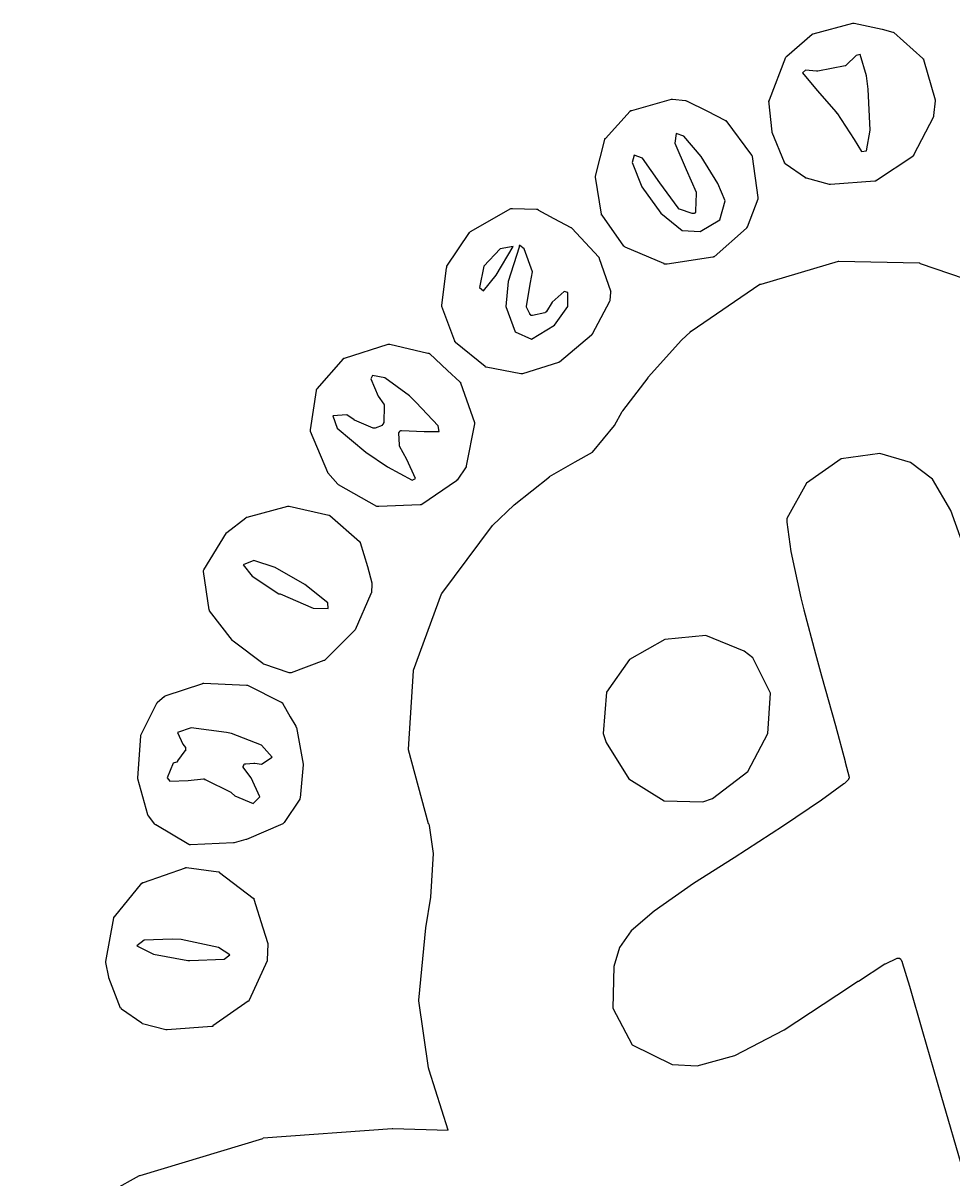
# Model space of a CAD drawing. Extents: x 100.3 to 129.7, y -169.9 to -105.7.
# Drawn here: x 121.268 to 122.928, y -110.699 to -108.636 of the extents above; entities that cross this region are included whole.
import ezdxf

# ---------------------------------------------------------------- set-up
doc = ezdxf.new("R2010")
doc.units = 0
doc.header["$MEASUREMENT"] = 0
doc.layers.add('BLACK', color=7, linetype='CONTINUOUS')

msp = doc.modelspace()

# ---------------------------------------------------------------- linework, layer by layer
at = {"layer": 'Black'}
for p, q in [((122.679, -108.655), (122.75, -108.636)), ((122.75, -108.636), (122.75, -108.636)), ((122.75, -108.636), (122.75, -108.636)), ((122.75, -108.636), (122.751, -108.636)), ((122.751, -108.636), (122.751, -108.636)), ((122.751, -108.636), (122.752, -108.636)), ((122.752, -108.636), (122.752, -108.636)), ((122.752, -108.636), (122.802, -108.647)), ((122.632, -108.695), (122.677, -108.656)), ((122.677, -108.656), (122.677, -108.656)), ((122.677, -108.656), (122.677, -108.656)), ((122.677, -108.656), (122.678, -108.656)), ((122.678, -108.656), (122.678, -108.655)), ((122.678, -108.655), (122.679, -108.655)), ((122.679, -108.655), (122.679, -108.655)), ((122.802, -108.647), (122.821, -108.652)), ((122.821, -108.652), (122.821, -108.652)), ((122.821, -108.652), (122.821, -108.652)), ((122.821, -108.652), (122.822, -108.652)), ((122.822, -108.652), (122.822, -108.652)), ((122.822, -108.652), (122.823, -108.653)), ((122.823, -108.653), (122.823, -108.653)), ((122.823, -108.653), (122.875, -108.699)), ((122.601, -108.773), (122.63, -108.697)), ((122.63, -108.697), (122.631, -108.696)), ((122.63, -108.697), (122.63, -108.697)), ((122.63, -108.697), (122.63, -108.697)), ((122.631, -108.696), (122.632, -108.695)), ((122.631, -108.696), (122.631, -108.696)), ((122.631, -108.696), (122.631, -108.696)), ((122.756, -108.694), (122.738, -108.711)), ((122.763, -108.692), (122.756, -108.694)), ((122.774, -108.73), (122.763, -108.692)), ((122.875, -108.699), (122.875, -108.699)), ((122.875, -108.699), (122.875, -108.7)), ((122.665, -108.72), (122.66, -108.725)), ((122.685, -108.722), (122.665, -108.72)), ((122.736, -108.712), (122.687, -108.722)), ((122.737, -108.712), (122.736, -108.712)), ((122.736, -108.712), (122.736, -108.712)), ((122.738, -108.711), (122.737, -108.712)), ((122.737, -108.712), (122.737, -108.712)), ((122.737, -108.712), (122.737, -108.712)), ((122.738, -108.711), (122.738, -108.711)), ((122.875, -108.7), (122.876, -108.7)), ((122.876, -108.7), (122.876, -108.7)), ((122.876, -108.7), (122.876, -108.701)), ((122.876, -108.701), (122.876, -108.701)), ((122.876, -108.701), (122.897, -108.773)), ((122.66, -108.725), (122.686, -108.756)), ((122.686, -108.722), (122.685, -108.722)), ((122.687, -108.722), (122.686, -108.722)), ((122.777, -108.754), (122.774, -108.73)), ((122.686, -108.756), (122.686, -108.756)), ((122.686, -108.756), (122.72, -108.795)), ((122.781, -108.827), (122.777, -108.754)), ((122.355, -108.792), (122.426, -108.772)), ((122.426, -108.772), (122.426, -108.772)), ((122.426, -108.772), (122.426, -108.772)), ((122.426, -108.772), (122.427, -108.772)), ((122.427, -108.772), (122.428, -108.772)), ((122.428, -108.772), (122.428, -108.772)), ((122.428, -108.772), (122.451, -108.774)), ((122.428, -108.772), (122.428, -108.772)), ((122.451, -108.774), (122.451, -108.774)), ((122.451, -108.774), (122.451, -108.774)), ((122.451, -108.774), (122.452, -108.775)), ((122.452, -108.775), (122.453, -108.775)), ((122.453, -108.775), (122.453, -108.775)), ((122.453, -108.775), (122.453, -108.775)), ((122.453, -108.775), (122.49, -108.793)), ((122.601, -108.775), (122.6, -108.774)), ((122.6, -108.774), (122.601, -108.774)), ((122.606, -108.83), (122.6, -108.775)), ((122.6, -108.775), (122.601, -108.775)), ((122.601, -108.774), (122.601, -108.773)), ((122.601, -108.773), (122.601, -108.773)), ((122.601, -108.773), (122.601, -108.773)), ((122.897, -108.775), (122.894, -108.801)), ((122.897, -108.773), (122.897, -108.773)), ((122.897, -108.773), (122.897, -108.773)), ((122.897, -108.773), (122.897, -108.774)), ((122.897, -108.774), (122.897, -108.775)), ((122.897, -108.775), (122.897, -108.775)), ((122.897, -108.775), (122.897, -108.775)), ((122.308, -108.842), (122.352, -108.793)), ((122.352, -108.793), (122.353, -108.793)), ((122.353, -108.793), (122.353, -108.792)), ((122.353, -108.792), (122.353, -108.792)), ((122.353, -108.792), (122.354, -108.792)), ((122.354, -108.792), (122.354, -108.792)), ((122.354, -108.792), (122.355, -108.792)), ((122.49, -108.793), (122.49, -108.793)), ((122.49, -108.793), (122.521, -108.809)), ((122.72, -108.795), (122.72, -108.796)), ((122.72, -108.796), (122.721, -108.796)), ((122.721, -108.796), (122.752, -108.844)), ((122.894, -108.801), (122.894, -108.801)), ((122.894, -108.801), (122.894, -108.801)), ((122.894, -108.801), (122.894, -108.802)), ((122.894, -108.802), (122.894, -108.803)), ((122.521, -108.809), (122.521, -108.809)), ((122.521, -108.809), (122.522, -108.809)), ((122.522, -108.809), (122.522, -108.81)), ((122.522, -108.81), (122.523, -108.81)), ((122.523, -108.81), (122.523, -108.81)), ((122.523, -108.81), (122.523, -108.81)), ((122.523, -108.81), (122.569, -108.872)), ((122.894, -108.803), (122.858, -108.872)), ((122.894, -108.803), (122.894, -108.803)), ((122.894, -108.803), (122.894, -108.803)), ((122.307, -108.843), (122.307, -108.842)), ((122.307, -108.842), (122.308, -108.842)), ((122.307, -108.844), (122.307, -108.843)), ((122.307, -108.843), (122.307, -108.843)), ((122.308, -108.842), (122.308, -108.842)), ((122.434, -108.833), (122.432, -108.85)), ((122.448, -108.838), (122.434, -108.833)), ((122.479, -108.874), (122.448, -108.838)), ((122.606, -108.831), (122.606, -108.83)), ((122.606, -108.83), (122.606, -108.83)), ((122.628, -108.885), (122.606, -108.831)), ((122.774, -108.864), (122.781, -108.827)), ((122.29, -108.909), (122.307, -108.844)), ((122.307, -108.844), (122.307, -108.844)), ((122.432, -108.85), (122.452, -108.897)), ((122.752, -108.844), (122.752, -108.844)), ((122.752, -108.844), (122.752, -108.844)), ((122.752, -108.844), (122.765, -108.865)), ((122.765, -108.865), (122.774, -108.864)), ((122.359, -108.872), (122.356, -108.885)), ((122.356, -108.885), (122.373, -108.928)), ((122.374, -108.877), (122.359, -108.872)), ((122.405, -108.921), (122.374, -108.877)), ((122.509, -108.922), (122.479, -108.874)), ((122.569, -108.872), (122.569, -108.872)), ((122.569, -108.872), (122.57, -108.873)), ((122.57, -108.873), (122.57, -108.873)), ((122.57, -108.873), (122.57, -108.874)), ((122.57, -108.874), (122.57, -108.874)), ((122.57, -108.874), (122.57, -108.874)), ((122.57, -108.874), (122.58, -108.947)), ((122.628, -108.886), (122.628, -108.885)), ((122.628, -108.885), (122.628, -108.885)), ((122.857, -108.874), (122.792, -108.917)), ((122.858, -108.873), (122.857, -108.873)), ((122.857, -108.873), (122.857, -108.873)), ((122.857, -108.873), (122.857, -108.874)), ((122.858, -108.872), (122.858, -108.872)), ((122.858, -108.872), (122.858, -108.872)), ((122.858, -108.872), (122.858, -108.873)), ((122.452, -108.897), (122.47, -108.938)), ((122.629, -108.886), (122.628, -108.886)), ((122.628, -108.886), (122.628, -108.886)), ((122.629, -108.887), (122.629, -108.886)), ((122.665, -108.912), (122.629, -108.887)), ((122.629, -108.887), (122.629, -108.887)), ((122.29, -108.91), (122.29, -108.909)), ((122.29, -108.909), (122.29, -108.909)), ((122.29, -108.909), (122.29, -108.909)), ((122.29, -108.911), (122.29, -108.91)), ((122.29, -108.91), (122.29, -108.91)), ((122.29, -108.91), (122.29, -108.91)), ((122.301, -108.977), (122.29, -108.911)), ((122.438, -108.966), (122.405, -108.921)), ((122.405, -108.921), (122.405, -108.921)), ((122.405, -108.921), (122.405, -108.921)), ((122.522, -108.953), (122.509, -108.922)), ((122.665, -108.913), (122.665, -108.912)), ((122.666, -108.913), (122.665, -108.913)), ((122.665, -108.913), (122.665, -108.913)), ((122.667, -108.913), (122.666, -108.913)), ((122.708, -108.924), (122.667, -108.913)), ((122.667, -108.913), (122.667, -108.913)), ((122.667, -108.913), (122.667, -108.913)), ((122.709, -108.924), (122.708, -108.924)), ((122.71, -108.924), (122.709, -108.924)), ((122.789, -108.918), (122.71, -108.924)), ((122.79, -108.918), (122.789, -108.918)), ((122.791, -108.918), (122.79, -108.918)), ((122.79, -108.918), (122.79, -108.918)), ((122.792, -108.917), (122.791, -108.917)), ((122.791, -108.917), (122.791, -108.918)), ((122.791, -108.918), (122.791, -108.918)), ((122.373, -108.928), (122.407, -108.975)), ((122.47, -108.94), (122.469, -108.971)), ((122.47, -108.938), (122.47, -108.938)), ((122.47, -108.938), (122.47, -108.938)), ((122.47, -108.938), (122.47, -108.939)), ((122.47, -108.939), (122.47, -108.94)), ((122.47, -108.94), (122.47, -108.94)), ((122.47, -108.94), (122.47, -108.94)), ((122.58, -108.947), (122.58, -108.948)), ((122.067, -109.008), (122.139, -108.967)), ((122.139, -108.967), (122.14, -108.967)), ((122.14, -108.967), (122.14, -108.967)), ((122.14, -108.967), (122.141, -108.967)), ((122.141, -108.967), (122.141, -108.967)), ((122.141, -108.967), (122.142, -108.967)), ((122.142, -108.967), (122.142, -108.967)), ((122.142, -108.967), (122.185, -108.968)), ((122.438, -108.967), (122.438, -108.966)), ((122.439, -108.967), (122.438, -108.967)), ((122.439, -108.968), (122.439, -108.967)), ((122.512, -108.987), (122.522, -108.953)), ((122.58, -108.95), (122.561, -109)), ((122.58, -108.948), (122.58, -108.948)), ((122.58, -108.948), (122.58, -108.949)), ((122.58, -108.949), (122.58, -108.949)), ((122.58, -108.949), (122.58, -108.949)), ((122.58, -108.949), (122.58, -108.95)), ((122.185, -108.968), (122.185, -108.968)), ((122.185, -108.968), (122.185, -108.968)), ((122.185, -108.968), (122.186, -108.968)), ((122.186, -108.968), (122.187, -108.968)), ((122.187, -108.968), (122.187, -108.969)), ((122.187, -108.969), (122.187, -108.969)), ((122.187, -108.969), (122.216, -108.985)), ((122.216, -108.985), (122.246, -109.001)), ((122.301, -108.978), (122.301, -108.977)), ((122.301, -108.979), (122.301, -108.978)), ((122.301, -108.978), (122.301, -108.978)), ((122.301, -108.978), (122.301, -108.978)), ((122.302, -108.979), (122.301, -108.979)), ((122.301, -108.979), (122.301, -108.979)), ((122.341, -109.034), (122.302, -108.979)), ((122.407, -108.975), (122.445, -109.006)), ((122.44, -108.968), (122.439, -108.968)), ((122.439, -108.968), (122.439, -108.968)), ((122.463, -108.976), (122.44, -108.968)), ((122.44, -108.968), (122.44, -108.968)), ((122.464, -108.976), (122.463, -108.976)), ((122.463, -108.976), (122.463, -108.976)), ((122.463, -108.976), (122.463, -108.976)), ((122.463, -108.976), (122.463, -108.976)), ((122.463, -108.976), (122.463, -108.976)), ((122.465, -108.976), (122.464, -108.976)), ((122.464, -108.976), (122.464, -108.976)), ((122.464, -108.976), (122.464, -108.976)), ((122.466, -108.976), (122.465, -108.976)), ((122.465, -108.976), (122.465, -108.976)), ((122.465, -108.976), (122.465, -108.976)), ((122.465, -108.976), (122.465, -108.976)), ((122.467, -108.976), (122.466, -108.976)), ((122.466, -108.976), (122.466, -108.976)), ((122.466, -108.976), (122.466, -108.976)), ((122.466, -108.976), (122.466, -108.976)), ((122.468, -108.975), (122.467, -108.975)), ((122.467, -108.975), (122.467, -108.976)), ((122.469, -108.974), (122.468, -108.974)), ((122.468, -108.974), (122.468, -108.974)), ((122.468, -108.974), (122.468, -108.975)), ((122.468, -108.975), (122.468, -108.975)), ((122.468, -108.975), (122.468, -108.975)), ((122.468, -108.975), (122.468, -108.975)), ((122.468, -108.975), (122.468, -108.975)), ((122.469, -108.971), (122.469, -108.972)), ((122.469, -108.972), (122.469, -108.972)), ((122.469, -108.972), (122.469, -108.972)), ((122.469, -108.972), (122.469, -108.972)), ((122.469, -108.972), (122.469, -108.972)), ((122.469, -108.972), (122.469, -108.972)), ((122.469, -108.972), (122.469, -108.973)), ((122.469, -108.973), (122.469, -108.973)), ((122.469, -108.973), (122.469, -108.973)), ((122.469, -108.973), (122.469, -108.974)), ((122.469, -108.974), (122.469, -108.974)), ((122.477, -109.008), (122.512, -108.987)), ((122.066, -109.009), (122.067, -109.008)), ((122.067, -109.008), (122.067, -109.008)), ((122.067, -109.008), (122.067, -109.008)), ((122.246, -109.001), (122.247, -109.001)), ((122.247, -109.001), (122.248, -109.002)), ((122.248, -109.002), (122.296, -109.054)), ((122.445, -109.006), (122.477, -109.008)), ((122.56, -109.002), (122.502, -109.053)), ((122.561, -109.001), (122.56, -109.001)), ((122.56, -109.001), (122.56, -109.001)), ((122.56, -109.001), (122.56, -109.002)), ((122.561, -109), (122.561, -109)), ((122.561, -109), (122.561, -109)), ((122.561, -109), (122.561, -109.001)), ((122.025, -109.07), (122.065, -109.01)), ((122.065, -109.01), (122.066, -109.01)), ((122.066, -109.01), (122.066, -109.009)), ((122.066, -109.009), (122.066, -109.009)), ((122.12, -109.039), (122.091, -109.07)), ((122.113, -109.086), (122.143, -109.035)), ((122.143, -109.035), (122.12, -109.039)), ((122.154, -109.036), (122.134, -109.097)), ((122.154, -109.033), (122.154, -109.034)), ((122.155, -109.033), (122.154, -109.033)), ((122.154, -109.034), (122.154, -109.034)), ((122.154, -109.034), (122.154, -109.035)), ((122.154, -109.035), (122.154, -109.035)), ((122.154, -109.035), (122.154, -109.036)), ((122.154, -109.036), (122.154, -109.036)), ((122.154, -109.036), (122.154, -109.036)), ((122.163, -109.039), (122.155, -109.033)), ((122.178, -109.08), (122.163, -109.039)), ((122.342, -109.035), (122.341, -109.034)), ((122.343, -109.036), (122.342, -109.035)), ((122.342, -109.035), (122.342, -109.035)), ((122.342, -109.035), (122.342, -109.035)), ((122.342, -109.035), (122.342, -109.035)), ((122.412, -109.065), (122.343, -109.036)), ((122.343, -109.036), (122.343, -109.036)), ((122.025, -109.071), (122.025, -109.07)), ((122.091, -109.07), (122.083, -109.108)), ((122.296, -109.054), (122.296, -109.055)), ((122.296, -109.055), (122.296, -109.055)), ((122.296, -109.055), (122.297, -109.055)), ((122.297, -109.055), (122.297, -109.056)), ((122.297, -109.056), (122.297, -109.056)), ((122.297, -109.056), (122.297, -109.056)), ((122.297, -109.056), (122.317, -109.114)), ((122.413, -109.065), (122.412, -109.065)), ((122.413, -109.066), (122.413, -109.065)), ((122.417, -109.066), (122.413, -109.066)), ((122.418, -109.066), (122.417, -109.066)), ((122.5, -109.054), (122.418, -109.066)), ((122.418, -109.066), (122.418, -109.066)), ((122.501, -109.054), (122.5, -109.054)), ((122.5, -109.054), (122.5, -109.054)), ((122.502, -109.053), (122.501, -109.053)), ((122.501, -109.053), (122.501, -109.054)), ((122.501, -109.054), (122.501, -109.054)), ((122.502, -109.053), (122.502, -109.053)), ((122.586, -109.102), (122.724, -109.061)), ((122.724, -109.061), (122.725, -109.061)), ((122.725, -109.061), (122.725, -109.061)), ((122.725, -109.061), (122.868, -109.064)), ((122.868, -109.064), (122.869, -109.064)), ((122.869, -109.064), (122.87, -109.065)), ((122.87, -109.065), (123.008, -109.112)), ((122.016, -109.14), (122.024, -109.073)), ((122.024, -109.073), (122.025, -109.072)), ((122.025, -109.072), (122.025, -109.071)), ((122.025, -109.071), (122.025, -109.071)), ((122.025, -109.071), (122.025, -109.071)), ((122.025, -109.072), (122.025, -109.072)), ((122.09, -109.114), (122.113, -109.086)), ((122.174, -109.099), (122.178, -109.08)), ((122.083, -109.108), (122.09, -109.114)), ((122.134, -109.097), (122.13, -109.142)), ((122.167, -109.141), (122.174, -109.099)), ((122.174, -109.099), (122.174, -109.099)), ((122.174, -109.099), (122.174, -109.099)), ((122.461, -109.186), (122.584, -109.102)), ((122.584, -109.102), (122.585, -109.102)), ((122.585, -109.102), (122.586, -109.102)), ((122.234, -109.115), (122.213, -109.134)), ((122.241, -109.117), (122.234, -109.115)), ((122.241, -109.142), (122.241, -109.117)), ((122.316, -109.132), (122.315, -109.133)), ((122.317, -109.116), (122.316, -109.131)), ((122.316, -109.131), (122.316, -109.131)), ((122.316, -109.131), (122.316, -109.131)), ((122.316, -109.131), (122.316, -109.132)), ((122.317, -109.114), (122.317, -109.114)), ((122.317, -109.114), (122.317, -109.115)), ((122.317, -109.115), (122.317, -109.115)), ((122.317, -109.115), (122.318, -109.116)), ((122.318, -109.116), (122.317, -109.116)), ((122.317, -109.116), (122.317, -109.116)), ((122.016, -109.141), (122.016, -109.14)), ((122.016, -109.14), (122.016, -109.14)), ((122.016, -109.142), (122.016, -109.141)), ((122.016, -109.141), (122.016, -109.141)), ((122.039, -109.204), (122.016, -109.142)), ((122.016, -109.142), (122.016, -109.142)), ((122.016, -109.142), (122.016, -109.142)), ((122.13, -109.142), (122.147, -109.187)), ((122.167, -109.142), (122.167, -109.141)), ((122.167, -109.141), (122.167, -109.141)), ((122.167, -109.143), (122.167, -109.142)), ((122.167, -109.142), (122.167, -109.142)), ((122.167, -109.142), (122.167, -109.142)), ((122.173, -109.155), (122.167, -109.143)), ((122.167, -109.143), (122.167, -109.143)), ((122.2, -109.153), (122.178, -109.158)), ((122.201, -109.152), (122.2, -109.153)), ((122.2, -109.153), (122.2, -109.153)), ((122.2, -109.153), (122.2, -109.153)), ((122.202, -109.152), (122.201, -109.152)), ((122.203, -109.151), (122.202, -109.151)), ((122.202, -109.151), (122.202, -109.152)), ((122.202, -109.152), (122.202, -109.152)), ((122.202, -109.152), (122.202, -109.152)), ((122.213, -109.134), (122.203, -109.151)), ((122.203, -109.151), (122.203, -109.151)), ((122.203, -109.151), (122.203, -109.151)), ((122.217, -109.175), (122.241, -109.142)), ((122.315, -109.133), (122.284, -109.191)), ((122.315, -109.133), (122.315, -109.133)), ((122.315, -109.133), (122.315, -109.133)), ((122.173, -109.156), (122.173, -109.155)), ((122.174, -109.156), (122.173, -109.156)), ((122.174, -109.157), (122.174, -109.156)), ((122.174, -109.156), (122.174, -109.156)), ((122.175, -109.157), (122.174, -109.157)), ((122.174, -109.157), (122.174, -109.157)), ((122.175, -109.158), (122.175, -109.157)), ((122.175, -109.157), (122.175, -109.157)), ((122.176, -109.158), (122.175, -109.158)), ((122.177, -109.158), (122.176, -109.158)), ((122.178, -109.158), (122.177, -109.158)), ((122.177, -109.158), (122.177, -109.158)), ((122.177, -109.158), (122.177, -109.158)), ((122.178, -109.158), (122.178, -109.158)), ((122.147, -109.187), (122.176, -109.2)), ((122.176, -109.2), (122.217, -109.175)), ((122.283, -109.193), (122.226, -109.241)), ((122.284, -109.192), (122.283, -109.192)), ((122.283, -109.192), (122.283, -109.193)), ((122.283, -109.193), (122.283, -109.193)), ((122.283, -109.193), (122.283, -109.193)), ((122.284, -109.191), (122.284, -109.192)), ((122.284, -109.192), (122.284, -109.192)), ((122.444, -109.202), (122.46, -109.187)), ((122.46, -109.187), (122.46, -109.186)), ((122.46, -109.186), (122.461, -109.186)), ((121.842, -109.234), (121.92, -109.209)), ((121.92, -109.209), (121.92, -109.209)), ((121.92, -109.209), (121.921, -109.209)), ((121.921, -109.209), (121.921, -109.209)), ((121.921, -109.209), (121.922, -109.209)), ((121.922, -109.209), (121.923, -109.209)), ((121.922, -109.209), (121.922, -109.209)), ((121.923, -109.209), (121.991, -109.225)), ((122.039, -109.205), (122.039, -109.204)), ((122.039, -109.204), (122.039, -109.204)), ((122.04, -109.205), (122.039, -109.205)), ((122.039, -109.205), (122.039, -109.205)), ((122.04, -109.206), (122.04, -109.205)), ((122.093, -109.249), (122.04, -109.206)), ((122.04, -109.206), (122.04, -109.206)), ((122.384, -109.268), (122.444, -109.202)), ((122.444, -109.202), (122.444, -109.202)), ((122.444, -109.202), (122.444, -109.202)), ((121.793, -109.289), (121.84, -109.235)), ((121.84, -109.235), (121.84, -109.234)), ((121.84, -109.234), (121.841, -109.234)), ((121.84, -109.235), (121.84, -109.235)), ((121.841, -109.234), (121.841, -109.234)), ((121.841, -109.234), (121.842, -109.234)), ((121.842, -109.234), (121.842, -109.234)), ((121.991, -109.225), (121.992, -109.225)), ((121.992, -109.225), (121.992, -109.225)), ((121.992, -109.225), (121.992, -109.225)), ((121.992, -109.225), (121.993, -109.225)), ((121.993, -109.225), (121.993, -109.226)), ((121.993, -109.226), (121.994, -109.226)), ((121.994, -109.226), (122.026, -109.256)), ((122.026, -109.256), (122.048, -109.276)), ((122.094, -109.249), (122.093, -109.249)), ((122.093, -109.249), (122.093, -109.249)), ((122.093, -109.249), (122.093, -109.249)), ((122.094, -109.25), (122.094, -109.249)), ((122.095, -109.25), (122.094, -109.25)), ((122.157, -109.262), (122.095, -109.25)), ((122.095, -109.25), (122.095, -109.25)), ((122.224, -109.242), (122.16, -109.262)), ((122.225, -109.241), (122.224, -109.242)), ((122.224, -109.242), (122.224, -109.242)), ((122.224, -109.242), (122.224, -109.242)), ((122.226, -109.241), (122.225, -109.241)), ((122.225, -109.241), (122.225, -109.241)), ((122.225, -109.241), (122.225, -109.241)), ((121.892, -109.265), (121.889, -109.271)), ((121.889, -109.271), (121.902, -109.302)), ((121.914, -109.269), (121.892, -109.265)), ((121.958, -109.301), (121.914, -109.269)), ((122.048, -109.276), (122.048, -109.277)), ((122.048, -109.277), (122.049, -109.277)), ((122.049, -109.277), (122.049, -109.277)), ((122.049, -109.277), (122.049, -109.278)), ((122.158, -109.262), (122.157, -109.262)), ((122.157, -109.262), (122.157, -109.262)), ((122.159, -109.262), (122.158, -109.262)), ((122.158, -109.262), (122.158, -109.262)), ((122.16, -109.262), (122.159, -109.262)), ((122.159, -109.262), (122.159, -109.262)), ((122.339, -109.328), (122.384, -109.269)), ((122.384, -109.269), (122.384, -109.268)), ((122.384, -109.269), (122.384, -109.269)), ((121.781, -109.362), (121.792, -109.292)), ((121.792, -109.29), (121.793, -109.289)), ((121.792, -109.291), (121.792, -109.29)), ((121.792, -109.29), (121.792, -109.29)), ((121.792, -109.292), (121.792, -109.291)), ((121.792, -109.291), (121.792, -109.291)), ((121.793, -109.289), (121.793, -109.289)), ((122.049, -109.278), (122.049, -109.278)), ((122.049, -109.278), (122.049, -109.278)), ((122.049, -109.278), (122.074, -109.349)), ((121.902, -109.302), (121.912, -109.316)), ((121.912, -109.316), (121.912, -109.317)), ((121.912, -109.317), (121.913, -109.317)), ((121.913, -109.317), (121.913, -109.317)), ((121.913, -109.317), (121.913, -109.317)), ((121.913, -109.317), (121.913, -109.318)), ((121.913, -109.318), (121.913, -109.319)), ((121.97, -109.313), (121.958, -109.301)), ((122.009, -109.355), (121.97, -109.313)), ((121.846, -109.335), (121.821, -109.337)), ((121.821, -109.337), (121.829, -109.359)), ((121.859, -109.344), (121.846, -109.335)), ((121.913, -109.319), (121.912, -109.349)), ((122.324, -109.354), (122.338, -109.329)), ((122.338, -109.329), (122.339, -109.328)), ((122.339, -109.328), (122.339, -109.328)), ((121.829, -109.359), (121.88, -109.402)), ((121.859, -109.345), (121.859, -109.344)), ((121.86, -109.345), (121.859, -109.345)), ((121.893, -109.359), (121.86, -109.345)), ((121.894, -109.359), (121.893, -109.359)), ((121.895, -109.359), (121.894, -109.359)), ((121.894, -109.359), (121.894, -109.359)), ((121.896, -109.359), (121.895, -109.359)), ((121.895, -109.359), (121.895, -109.359)), ((121.895, -109.359), (121.895, -109.359)), ((121.897, -109.359), (121.896, -109.359)), ((121.896, -109.359), (121.896, -109.359)), ((121.909, -109.354), (121.897, -109.359)), ((121.897, -109.359), (121.897, -109.359)), ((121.897, -109.359), (121.897, -109.359)), ((121.91, -109.353), (121.909, -109.353)), ((121.909, -109.353), (121.909, -109.354)), ((121.909, -109.354), (121.909, -109.354)), ((121.909, -109.354), (121.909, -109.354)), ((121.911, -109.352), (121.91, -109.353)), ((121.91, -109.353), (121.91, -109.353)), ((121.91, -109.353), (121.91, -109.353)), ((121.912, -109.35), (121.911, -109.35)), ((121.911, -109.35), (121.911, -109.351)), ((121.911, -109.351), (121.911, -109.351)), ((121.911, -109.351), (121.911, -109.351)), ((121.911, -109.351), (121.911, -109.352)), ((121.912, -109.349), (121.912, -109.35)), ((121.912, -109.35), (121.912, -109.35)), ((122.011, -109.365), (122.009, -109.355)), ((122.074, -109.351), (122.059, -109.426)), ((122.074, -109.349), (122.074, -109.349)), ((122.074, -109.349), (122.074, -109.35)), ((122.074, -109.35), (122.074, -109.35)), ((122.074, -109.35), (122.074, -109.35)), ((122.074, -109.35), (122.074, -109.351)), ((122.074, -109.351), (122.074, -109.351)), ((122.285, -109.402), (122.324, -109.354)), ((121.781, -109.363), (121.781, -109.362)), ((121.781, -109.362), (121.781, -109.362)), ((121.781, -109.364), (121.781, -109.363)), ((121.781, -109.363), (121.781, -109.363)), ((121.781, -109.365), (121.781, -109.364)), ((121.781, -109.364), (121.781, -109.364)), ((121.812, -109.438), (121.781, -109.365)), ((121.939, -109.367), (121.94, -109.366)), ((121.939, -109.368), (121.939, -109.367)), ((121.939, -109.367), (121.939, -109.367)), ((121.939, -109.367), (121.939, -109.367)), ((121.94, -109.389), (121.939, -109.368)), ((121.94, -109.365), (121.941, -109.364)), ((121.94, -109.366), (121.94, -109.365)), ((121.94, -109.365), (121.94, -109.365)), ((121.94, -109.365), (121.94, -109.365)), ((121.94, -109.366), (121.94, -109.366)), ((121.941, -109.364), (121.941, -109.364)), ((121.941, -109.364), (121.941, -109.364)), ((121.941, -109.364), (121.942, -109.364)), ((121.942, -109.364), (121.942, -109.363)), ((121.942, -109.363), (121.943, -109.363)), ((121.943, -109.363), (121.943, -109.363)), ((121.943, -109.363), (121.943, -109.363)), ((121.943, -109.363), (121.944, -109.363)), ((121.944, -109.363), (121.944, -109.363)), ((121.944, -109.363), (121.984, -109.365)), ((121.984, -109.365), (121.985, -109.365)), ((121.985, -109.365), (121.985, -109.365)), ((121.985, -109.365), (121.988, -109.365)), ((121.988, -109.365), (122.011, -109.365)), ((121.94, -109.39), (121.94, -109.389)), ((121.94, -109.389), (121.94, -109.389)), ((121.94, -109.389), (121.94, -109.389)), ((121.94, -109.391), (121.94, -109.39)), ((121.94, -109.39), (121.94, -109.39)), ((121.953, -109.415), (121.94, -109.391)), ((121.94, -109.391), (121.94, -109.391)), ((121.88, -109.402), (121.919, -109.428)), ((121.969, -109.449), (121.953, -109.415)), ((122.208, -109.445), (122.254, -109.419)), ((122.254, -109.419), (122.285, -109.402)), ((122.254, -109.419), (122.254, -109.419)), ((122.254, -109.419), (122.254, -109.419)), ((122.729, -109.414), (122.667, -109.457)), ((122.798, -109.404), (122.729, -109.414)), ((122.853, -109.42), (122.798, -109.404)), ((122.892, -109.45), (122.853, -109.42)), ((121.812, -109.439), (121.812, -109.438)), ((121.812, -109.438), (121.812, -109.438)), ((121.83, -109.459), (121.812, -109.439)), ((121.919, -109.428), (121.963, -109.452)), ((122.059, -109.428), (122.043, -109.452)), ((122.059, -109.426), (122.059, -109.426)), ((122.059, -109.426), (122.059, -109.426)), ((122.059, -109.426), (122.059, -109.427)), ((122.059, -109.427), (122.059, -109.428)), ((122.059, -109.428), (122.059, -109.428)), ((122.059, -109.428), (122.059, -109.428)), ((121.831, -109.46), (121.83, -109.459)), ((121.9, -109.499), (121.831, -109.46)), ((121.831, -109.46), (121.831, -109.46)), ((121.831, -109.46), (121.831, -109.46)), ((121.831, -109.46), (121.831, -109.46)), ((121.831, -109.46), (121.831, -109.46)), ((121.963, -109.452), (121.969, -109.449)), ((122.042, -109.453), (121.98, -109.495)), ((122.043, -109.452), (122.042, -109.452)), ((122.042, -109.452), (122.042, -109.453)), ((122.042, -109.453), (122.042, -109.453)), ((122.042, -109.453), (122.042, -109.453)), ((122.043, -109.452), (122.043, -109.452)), ((122.043, -109.452), (122.043, -109.452)), ((122.145, -109.496), (122.208, -109.446)), ((122.208, -109.446), (122.208, -109.445)), ((122.208, -109.446), (122.208, -109.446)), ((122.667, -109.457), (122.632, -109.52)), ((122.925, -109.506), (122.892, -109.45)), ((121.668, -109.518), (121.741, -109.498)), ((121.741, -109.498), (121.741, -109.498)), ((121.741, -109.498), (121.742, -109.498)), ((121.742, -109.498), (121.742, -109.498)), ((121.742, -109.498), (121.743, -109.498)), ((121.743, -109.498), (121.743, -109.498)), ((121.743, -109.498), (121.814, -109.514)), ((121.743, -109.498), (121.743, -109.498)), ((121.901, -109.499), (121.9, -109.499)), ((121.902, -109.499), (121.901, -109.499)), ((121.901, -109.499), (121.901, -109.499)), ((121.901, -109.499), (121.901, -109.499)), ((121.903, -109.499), (121.902, -109.499)), ((121.902, -109.499), (121.902, -109.499)), ((121.977, -109.496), (121.903, -109.499)), ((121.978, -109.496), (121.977, -109.496)), ((121.979, -109.496), (121.978, -109.496)), ((121.978, -109.496), (121.978, -109.496)), ((121.978, -109.496), (121.978, -109.496)), ((121.98, -109.495), (121.979, -109.496)), ((121.979, -109.496), (121.979, -109.496)), ((122.106, -109.533), (122.145, -109.496)), ((122.145, -109.496), (122.145, -109.496)), ((122.145, -109.496), (122.145, -109.496)), ((121.632, -109.545), (121.666, -109.519)), ((121.666, -109.519), (121.667, -109.518)), ((121.666, -109.519), (121.666, -109.519)), ((121.666, -109.519), (121.666, -109.519)), ((121.667, -109.518), (121.668, -109.518)), ((121.668, -109.518), (121.668, -109.518)), ((121.668, -109.518), (121.668, -109.518)), ((121.814, -109.514), (121.814, -109.514)), ((121.814, -109.514), (121.814, -109.514)), ((121.814, -109.514), (121.815, -109.514)), ((121.815, -109.514), (121.815, -109.514)), ((121.815, -109.514), (121.815, -109.515)), ((121.815, -109.515), (121.816, -109.515)), ((121.816, -109.515), (121.869, -109.561)), ((122.632, -109.52), (122.632, -109.527)), ((122.958, -109.599), (122.925, -109.506)), ((121.631, -109.546), (121.632, -109.545)), ((121.632, -109.545), (121.632, -109.545)), ((121.632, -109.545), (121.632, -109.545)), ((122.016, -109.654), (122.106, -109.533)), ((122.106, -109.533), (122.106, -109.533)), ((122.106, -109.533), (122.106, -109.533)), ((122.632, -109.527), (122.639, -109.579)), ((121.591, -109.612), (121.631, -109.546)), ((121.631, -109.546), (121.631, -109.546)), ((121.631, -109.546), (121.631, -109.546)), ((121.631, -109.546), (121.631, -109.546)), ((121.869, -109.561), (121.869, -109.562)), ((121.869, -109.562), (121.869, -109.562)), ((121.869, -109.562), (121.869, -109.562)), ((121.869, -109.562), (121.87, -109.562)), ((121.87, -109.562), (121.87, -109.563)), ((121.87, -109.563), (121.87, -109.563)), ((121.87, -109.563), (121.883, -109.606)), ((122.639, -109.579), (122.657, -109.662)), ((121.68, -109.595), (121.661, -109.603)), ((121.661, -109.603), (121.677, -109.623)), ((121.718, -109.608), (121.68, -109.595)), ((121.883, -109.606), (121.883, -109.606)), ((121.883, -109.606), (121.891, -109.635)), ((121.59, -109.613), (121.591, -109.612)), ((121.59, -109.614), (121.59, -109.613)), ((121.59, -109.613), (121.59, -109.613)), ((121.59, -109.613), (121.59, -109.613)), ((121.59, -109.615), (121.59, -109.614)), ((121.6, -109.683), (121.59, -109.615)), ((121.59, -109.615), (121.59, -109.615)), ((121.59, -109.615), (121.59, -109.615)), ((121.591, -109.612), (121.591, -109.612)), ((121.591, -109.612), (121.591, -109.612)), ((121.591, -109.612), (121.591, -109.612)), ((121.677, -109.623), (121.725, -109.655)), ((121.771, -109.638), (121.718, -109.608)), ((121.812, -109.671), (121.771, -109.638)), ((121.891, -109.637), (121.89, -109.653)), ((121.891, -109.635), (121.891, -109.635)), ((121.891, -109.635), (121.891, -109.635)), ((121.891, -109.635), (121.891, -109.636)), ((121.891, -109.636), (121.891, -109.637)), ((121.891, -109.637), (121.891, -109.637)), ((121.891, -109.637), (121.891, -109.637)), ((121.725, -109.655), (121.727, -109.655)), ((121.727, -109.655), (121.786, -109.68)), ((121.889, -109.655), (121.861, -109.719)), ((121.89, -109.653), (121.889, -109.654)), ((121.889, -109.654), (121.889, -109.655)), ((121.965, -109.791), (122.015, -109.655)), ((122.015, -109.655), (122.016, -109.654)), ((122.016, -109.654), (122.016, -109.654)), ((122.657, -109.662), (122.662, -109.683)), ((121.601, -109.683), (121.6, -109.683)), ((121.601, -109.684), (121.601, -109.683)), ((121.601, -109.683), (121.601, -109.683)), ((121.601, -109.685), (121.601, -109.684)), ((121.601, -109.684), (121.601, -109.684)), ((121.642, -109.738), (121.601, -109.685)), ((121.601, -109.685), (121.601, -109.685)), ((121.786, -109.68), (121.813, -109.681)), ((121.813, -109.681), (121.812, -109.671)), ((122.662, -109.683), (122.683, -109.762)), ((121.86, -109.72), (121.807, -109.773)), ((121.861, -109.719), (121.86, -109.72)), ((121.86, -109.72), (121.86, -109.72)), ((121.86, -109.72), (121.86, -109.72)), ((121.86, -109.72), (121.86, -109.72)), ((121.861, -109.719), (121.861, -109.719)), ((121.861, -109.719), (121.861, -109.719)), ((122.487, -109.729), (122.414, -109.736)), ((122.556, -109.757), (122.487, -109.729)), ((121.643, -109.739), (121.642, -109.738)), ((121.696, -109.779), (121.643, -109.739)), ((121.643, -109.739), (121.643, -109.739)), ((122.414, -109.736), (122.351, -109.772)), ((122.351, -109.772), (122.31, -109.83)), ((122.571, -109.769), (122.556, -109.757)), ((122.603, -109.832), (122.571, -109.769)), ((122.683, -109.762), (122.694, -109.801)), ((121.697, -109.78), (121.696, -109.779)), ((121.698, -109.78), (121.697, -109.78)), ((121.743, -109.796), (121.698, -109.78)), ((121.805, -109.774), (121.747, -109.796)), ((121.806, -109.774), (121.805, -109.774)), ((121.807, -109.773), (121.806, -109.774)), ((121.806, -109.774), (121.806, -109.774)), ((121.806, -109.774), (121.806, -109.774)), ((121.807, -109.773), (121.807, -109.773)), ((121.807, -109.773), (121.807, -109.773)), ((121.956, -109.932), (121.965, -109.792)), ((121.965, -109.792), (121.965, -109.791)), ((121.965, -109.791), (121.965, -109.791)), ((121.744, -109.796), (121.743, -109.796)), ((121.743, -109.796), (121.743, -109.796)), ((121.743, -109.796), (121.743, -109.796)), ((121.743, -109.796), (121.743, -109.796)), ((121.745, -109.796), (121.744, -109.796)), ((121.746, -109.796), (121.745, -109.796)), ((121.745, -109.796), (121.745, -109.796)), ((121.745, -109.796), (121.745, -109.796)), ((121.747, -109.796), (121.746, -109.796)), ((122.694, -109.801), (122.694, -109.801)), ((122.694, -109.801), (122.694, -109.801)), ((122.694, -109.801), (122.719, -109.89)), ((121.522, -109.837), (121.589, -109.815)), ((121.589, -109.815), (121.589, -109.814)), ((121.589, -109.814), (121.59, -109.814)), ((121.589, -109.815), (121.589, -109.815)), ((121.59, -109.814), (121.591, -109.814)), ((121.59, -109.814), (121.59, -109.814)), ((121.59, -109.814), (121.59, -109.814)), ((121.591, -109.814), (121.667, -109.818)), ((121.667, -109.818), (121.667, -109.818)), ((121.667, -109.818), (121.668, -109.818)), ((121.668, -109.818), (121.668, -109.818)), ((121.668, -109.818), (121.669, -109.818)), ((121.669, -109.818), (121.669, -109.818)), ((121.669, -109.818), (121.669, -109.818)), ((121.669, -109.818), (121.729, -109.848)), ((122.31, -109.83), (122.304, -109.904)), ((122.598, -109.904), (122.603, -109.832)), ((121.478, -109.907), (121.507, -109.85)), ((121.507, -109.85), (121.508, -109.849)), ((121.507, -109.85), (121.507, -109.85)), ((121.507, -109.85), (121.507, -109.85)), ((121.508, -109.848), (121.52, -109.838)), ((121.508, -109.849), (121.508, -109.848)), ((121.508, -109.848), (121.508, -109.848)), ((121.508, -109.848), (121.508, -109.848)), ((121.52, -109.838), (121.52, -109.838)), ((121.52, -109.838), (121.52, -109.838)), ((121.52, -109.838), (121.521, -109.838)), ((121.521, -109.838), (121.522, -109.837)), ((121.522, -109.837), (121.522, -109.837)), ((121.522, -109.837), (121.522, -109.837)), ((121.729, -109.848), (121.73, -109.848)), ((121.73, -109.848), (121.73, -109.848)), ((121.73, -109.848), (121.73, -109.849)), ((121.73, -109.849), (121.731, -109.849)), ((121.731, -109.849), (121.731, -109.849)), ((121.731, -109.849), (121.731, -109.85)), ((121.731, -109.85), (121.745, -109.874)), ((121.745, -109.874), (121.755, -109.891)), ((121.568, -109.894), (121.544, -109.902)), ((121.631, -109.902), (121.568, -109.894)), ((121.755, -109.891), (121.755, -109.892)), ((121.755, -109.892), (121.756, -109.893)), ((121.756, -109.893), (121.768, -109.959)), ((122.719, -109.89), (122.719, -109.89)), ((122.719, -109.89), (122.719, -109.89)), ((122.719, -109.89), (122.736, -109.954)), ((121.473, -109.983), (121.478, -109.909)), ((121.478, -109.908), (121.478, -109.907)), ((121.478, -109.907), (121.478, -109.907)), ((121.478, -109.907), (121.478, -109.907)), ((121.478, -109.909), (121.478, -109.908)), ((121.478, -109.909), (121.478, -109.909)), ((121.478, -109.909), (121.478, -109.909)), ((121.544, -109.902), (121.553, -109.923)), ((121.64, -109.904), (121.631, -109.902)), ((121.694, -109.925), (121.64, -109.904)), ((122.304, -109.904), (122.309, -109.92)), ((122.562, -109.972), (122.598, -109.904)), ((121.557, -109.935), (121.544, -109.953)), ((121.553, -109.923), (121.558, -109.929)), ((121.558, -109.935), (121.557, -109.935)), ((121.558, -109.929), (121.558, -109.93)), ((121.558, -109.93), (121.558, -109.93)), ((121.558, -109.93), (121.558, -109.93)), ((121.558, -109.93), (121.558, -109.931)), ((121.558, -109.931), (121.558, -109.931)), ((121.558, -109.931), (121.558, -109.932)), ((121.558, -109.932), (121.558, -109.932)), ((121.558, -109.932), (121.558, -109.933)), ((121.558, -109.933), (121.558, -109.933)), ((121.558, -109.933), (121.558, -109.933)), ((121.558, -109.933), (121.558, -109.934)), ((121.558, -109.934), (121.558, -109.934)), ((121.558, -109.934), (121.558, -109.935)), ((121.713, -109.946), (121.694, -109.925)), ((121.956, -109.933), (121.956, -109.932)), ((121.992, -110.065), (121.956, -109.933)), ((121.956, -109.933), (121.956, -109.933)), ((122.309, -109.92), (122.35, -109.985)), ((121.536, -109.957), (121.525, -109.983)), ((121.542, -109.955), (121.536, -109.957)), ((121.543, -109.955), (121.542, -109.955)), ((121.544, -109.954), (121.543, -109.954)), ((121.543, -109.954), (121.543, -109.955)), ((121.543, -109.955), (121.543, -109.955)), ((121.544, -109.953), (121.544, -109.954)), ((121.544, -109.954), (121.544, -109.954)), ((121.666, -109.958), (121.68, -109.957)), ((121.68, -109.957), (121.681, -109.957)), ((121.681, -109.957), (121.682, -109.957)), ((121.682, -109.957), (121.694, -109.959)), ((121.694, -109.959), (121.713, -109.946)), ((122.736, -109.954), (122.736, -109.955)), ((122.736, -109.955), (122.736, -109.955)), ((122.736, -109.955), (122.743, -109.982)), ((121.661, -109.963), (121.662, -109.961)), ((121.661, -109.964), (121.661, -109.963)), ((121.662, -109.966), (121.661, -109.964)), ((121.662, -109.96), (121.663, -109.959)), ((121.662, -109.961), (121.662, -109.96)), ((121.675, -109.983), (121.662, -109.966)), ((121.662, -109.966), (121.662, -109.966)), ((121.663, -109.959), (121.664, -109.958)), ((121.664, -109.958), (121.664, -109.958)), ((121.664, -109.958), (121.664, -109.958)), ((121.664, -109.958), (121.665, -109.958)), ((121.665, -109.958), (121.666, -109.958)), ((121.768, -109.96), (121.763, -110.019)), ((121.768, -109.959), (121.768, -109.96)), ((121.768, -109.96), (121.768, -109.96)), ((122.499, -110.02), (122.562, -109.972)), ((121.473, -109.985), (121.473, -109.983)), ((121.491, -110.049), (121.473, -109.985)), ((121.473, -109.985), (121.473, -109.985)), ((121.525, -109.983), (121.53, -109.989)), ((121.53, -109.989), (121.563, -109.988)), ((121.563, -109.988), (121.59, -109.985)), ((121.59, -109.985), (121.59, -109.985)), ((121.59, -109.985), (121.591, -109.985)), ((121.591, -109.985), (121.591, -109.985)), ((121.591, -109.985), (121.592, -109.985)), ((121.592, -109.985), (121.592, -109.986)), ((121.592, -109.986), (121.593, -109.986)), ((121.593, -109.986), (121.639, -110.009)), ((121.691, -110.017), (121.675, -109.983)), ((122.35, -109.985), (122.413, -110.024)), ((122.734, -109.994), (122.694, -110.023)), ((122.735, -109.993), (122.734, -109.994)), ((122.742, -109.986), (122.735, -109.993)), ((122.735, -109.993), (122.735, -109.993)), ((122.743, -109.984), (122.742, -109.985)), ((122.742, -109.985), (122.742, -109.985)), ((122.742, -109.985), (122.742, -109.985)), ((122.742, -109.985), (122.742, -109.986)), ((122.742, -109.986), (122.742, -109.986)), ((122.743, -109.982), (122.743, -109.982)), ((122.743, -109.982), (122.743, -109.983)), ((122.743, -109.983), (122.743, -109.983)), ((122.743, -109.983), (122.743, -109.983)), ((122.743, -109.983), (122.743, -109.984)), ((121.639, -110.009), (121.639, -110.009)), ((121.639, -110.009), (121.64, -110.01)), ((121.64, -110.01), (121.646, -110.015)), ((121.646, -110.015), (121.679, -110.029)), ((121.679, -110.029), (121.691, -110.017)), ((121.763, -110.019), (121.762, -110.02)), ((121.763, -110.019), (121.763, -110.019)), ((121.763, -110.019), (121.763, -110.019)), ((121.762, -110.021), (121.734, -110.063)), ((121.762, -110.02), (121.762, -110.02)), ((121.762, -110.02), (121.762, -110.021)), ((121.762, -110.021), (121.762, -110.021)), ((122.413, -110.024), (122.482, -110.026)), ((122.482, -110.026), (122.499, -110.02)), ((122.694, -110.023), (122.626, -110.069)), ((122.694, -110.023), (122.694, -110.023)), ((122.694, -110.023), (122.694, -110.023)), ((121.491, -110.05), (121.491, -110.049)), ((121.491, -110.049), (121.491, -110.049)), ((121.492, -110.051), (121.491, -110.05)), ((121.491, -110.05), (121.491, -110.05)), ((121.503, -110.066), (121.492, -110.051)), ((121.492, -110.051), (121.492, -110.051)), ((121.492, -110.051), (121.492, -110.051)), ((121.504, -110.067), (121.503, -110.066)), ((121.503, -110.066), (121.503, -110.066)), ((121.503, -110.066), (121.503, -110.066)), ((121.505, -110.067), (121.504, -110.067)), ((121.564, -110.102), (121.505, -110.067)), ((121.505, -110.067), (121.505, -110.067)), ((121.505, -110.067), (121.505, -110.067)), ((121.732, -110.065), (121.667, -110.093)), ((121.733, -110.064), (121.732, -110.065)), ((121.732, -110.065), (121.732, -110.065)), ((121.734, -110.063), (121.733, -110.064)), ((121.733, -110.064), (121.733, -110.064)), ((121.733, -110.064), (121.733, -110.064)), ((121.733, -110.064), (121.733, -110.064)), ((121.993, -110.066), (121.992, -110.065)), ((121.994, -110.068), (121.993, -110.066)), ((121.993, -110.066), (121.993, -110.066)), ((122.001, -110.118), (121.994, -110.068)), ((122.626, -110.069), (122.538, -110.126)), ((122.626, -110.069), (122.626, -110.069)), ((122.626, -110.069), (122.626, -110.069)), ((121.565, -110.103), (121.564, -110.102)), ((121.644, -110.099), (121.567, -110.103)), ((121.645, -110.099), (121.644, -110.099)), ((121.644, -110.099), (121.644, -110.099)), ((121.666, -110.093), (121.645, -110.099)), ((121.667, -110.093), (121.666, -110.093)), ((121.666, -110.093), (121.666, -110.093)), ((121.566, -110.103), (121.565, -110.103)), ((121.567, -110.103), (121.566, -110.103)), ((121.566, -110.103), (121.566, -110.103)), ((121.566, -110.103), (121.566, -110.103)), ((121.567, -110.103), (121.567, -110.103)), ((121.996, -110.196), (122.001, -110.118)), ((121.558, -110.144), (121.558, -110.143)), ((121.558, -110.143), (121.559, -110.143)), ((121.559, -110.143), (121.559, -110.143)), ((121.559, -110.143), (121.56, -110.143)), ((121.56, -110.143), (121.56, -110.143)), ((121.56, -110.143), (121.617, -110.151)), ((122.538, -110.126), (122.465, -110.172)), ((122.538, -110.126), (122.538, -110.126)), ((122.538, -110.126), (122.538, -110.126)), ((121.483, -110.17), (121.558, -110.144)), ((121.558, -110.144), (121.558, -110.144)), ((121.617, -110.151), (121.618, -110.151)), ((121.618, -110.151), (121.618, -110.151)), ((121.618, -110.151), (121.618, -110.152)), ((121.618, -110.152), (121.619, -110.152)), ((121.619, -110.152), (121.619, -110.152)), ((121.619, -110.152), (121.619, -110.152)), ((121.619, -110.152), (121.679, -110.198)), ((121.431, -110.231), (121.48, -110.171)), ((121.48, -110.171), (121.481, -110.171)), ((121.481, -110.171), (121.481, -110.17)), ((121.481, -110.17), (121.481, -110.17)), ((121.481, -110.17), (121.482, -110.17)), ((121.482, -110.17), (121.482, -110.17)), ((121.482, -110.17), (121.483, -110.17)), ((122.465, -110.172), (122.395, -110.221)), ((121.679, -110.198), (121.679, -110.198)), ((121.679, -110.198), (121.68, -110.198)), ((121.68, -110.198), (121.68, -110.199)), ((121.68, -110.199), (121.68, -110.199)), ((121.68, -110.199), (121.68, -110.199)), ((121.68, -110.199), (121.68, -110.2)), ((121.68, -110.2), (121.696, -110.251)), ((121.987, -110.251), (121.996, -110.196)), ((122.395, -110.221), (122.354, -110.256)), ((121.416, -110.311), (121.43, -110.233)), ((121.43, -110.232), (121.43, -110.231)), ((121.43, -110.231), (121.43, -110.231)), ((121.43, -110.231), (121.431, -110.231)), ((121.43, -110.233), (121.43, -110.232)), ((121.43, -110.232), (121.43, -110.232)), ((121.43, -110.233), (121.43, -110.233)), ((121.696, -110.251), (121.705, -110.279)), ((121.975, -110.38), (121.987, -110.251)), ((121.987, -110.251), (121.987, -110.251)), ((121.987, -110.251), (121.987, -110.251)), ((122.354, -110.256), (122.333, -110.286)), ((121.484, -110.273), (121.471, -110.283)), ((121.471, -110.283), (121.501, -110.298)), ((121.534, -110.271), (121.484, -110.273)), ((121.55, -110.272), (121.534, -110.271)), ((121.617, -110.286), (121.55, -110.272)), ((121.637, -110.299), (121.617, -110.286)), ((121.705, -110.28), (121.704, -110.308)), ((121.705, -110.279), (121.705, -110.279)), ((121.705, -110.279), (121.705, -110.279)), ((121.705, -110.279), (121.705, -110.279)), ((121.705, -110.279), (121.705, -110.28)), ((121.705, -110.28), (121.705, -110.28)), ((121.705, -110.28), (121.705, -110.28)), ((122.333, -110.286), (122.323, -110.32)), ((121.501, -110.298), (121.562, -110.309)), ((121.566, -110.309), (121.627, -110.307)), ((121.627, -110.307), (121.637, -110.299)), ((121.704, -110.308), (121.704, -110.308)), ((121.704, -110.308), (121.704, -110.308)), ((121.704, -110.308), (121.704, -110.309)), ((122.808, -110.315), (122.829, -110.305)), ((122.829, -110.305), (122.83, -110.305)), ((122.83, -110.305), (122.83, -110.305)), ((122.83, -110.305), (122.831, -110.305)), ((122.831, -110.305), (122.831, -110.305)), ((122.831, -110.305), (122.831, -110.305)), ((122.831, -110.305), (122.832, -110.305)), ((122.832, -110.305), (122.832, -110.305)), ((122.832, -110.305), (122.833, -110.305)), ((122.833, -110.305), (122.833, -110.305)), ((122.833, -110.305), (122.834, -110.305)), ((122.834, -110.305), (122.834, -110.306)), ((122.834, -110.306), (122.834, -110.306)), ((122.834, -110.306), (122.835, -110.306)), ((122.835, -110.306), (122.835, -110.307)), ((122.835, -110.307), (122.835, -110.307)), ((122.835, -110.307), (122.835, -110.307)), ((122.835, -110.307), (122.836, -110.308)), ((122.836, -110.308), (122.836, -110.308)), ((122.836, -110.308), (122.838, -110.312)), ((121.416, -110.312), (121.416, -110.311)), ((121.416, -110.311), (121.416, -110.311)), ((121.416, -110.311), (121.416, -110.311)), ((121.416, -110.313), (121.416, -110.312)), ((121.421, -110.339), (121.416, -110.313)), ((121.416, -110.313), (121.416, -110.313)), ((121.416, -110.313), (121.416, -110.313)), ((121.562, -110.309), (121.566, -110.309)), ((121.704, -110.31), (121.672, -110.38)), ((121.704, -110.309), (121.704, -110.31)), ((121.704, -110.31), (121.704, -110.31)), ((121.704, -110.31), (121.704, -110.31)), ((122.323, -110.32), (122.321, -110.394)), ((122.76, -110.346), (122.807, -110.315)), ((122.807, -110.315), (122.807, -110.315)), ((122.807, -110.315), (122.808, -110.315)), ((122.838, -110.312), (122.838, -110.313)), ((122.838, -110.313), (122.838, -110.313)), ((122.838, -110.313), (122.851, -110.355)), ((121.421, -110.34), (121.421, -110.339)), ((121.421, -110.339), (121.421, -110.339)), ((121.442, -110.394), (121.421, -110.34)), ((122.744, -110.356), (122.759, -110.346)), ((122.759, -110.346), (122.759, -110.346)), ((122.759, -110.346), (122.76, -110.346)), ((122.627, -110.433), (122.744, -110.356)), ((122.851, -110.355), (122.851, -110.355)), ((122.851, -110.355), (122.851, -110.355)), ((122.851, -110.355), (122.874, -110.436)), ((121.67, -110.382), (121.607, -110.426)), ((121.671, -110.382), (121.67, -110.382)), ((121.67, -110.382), (121.67, -110.382)), ((121.672, -110.38), (121.671, -110.381)), ((121.671, -110.381), (121.671, -110.381)), ((121.671, -110.381), (121.671, -110.381)), ((121.671, -110.381), (121.671, -110.382)), ((121.975, -110.381), (121.975, -110.38)), ((121.992, -110.501), (121.975, -110.381)), ((121.975, -110.381), (121.975, -110.381)), ((121.443, -110.394), (121.442, -110.394)), ((121.443, -110.395), (121.443, -110.394)), ((121.444, -110.395), (121.443, -110.395)), ((121.443, -110.395), (121.443, -110.395)), ((121.443, -110.395), (121.443, -110.395)), ((121.444, -110.396), (121.444, -110.395)), ((121.48, -110.421), (121.444, -110.396)), ((122.321, -110.394), (122.356, -110.46)), ((121.481, -110.422), (121.48, -110.421)), ((121.48, -110.421), (121.48, -110.421)), ((121.48, -110.421), (121.48, -110.421)), ((121.523, -110.433), (121.481, -110.422)), ((121.481, -110.422), (121.481, -110.422)), ((121.481, -110.422), (121.481, -110.422)), ((121.481, -110.422), (121.481, -110.422)), ((121.605, -110.427), (121.525, -110.433)), ((121.606, -110.427), (121.605, -110.427)), ((121.605, -110.427), (121.605, -110.427)), ((121.607, -110.427), (121.606, -110.427)), ((121.606, -110.427), (121.606, -110.427)), ((121.606, -110.427), (121.606, -110.427)), ((121.607, -110.426), (121.607, -110.427)), ((121.524, -110.433), (121.523, -110.433)), ((121.525, -110.433), (121.524, -110.433)), ((122.539, -110.479), (122.627, -110.433)), ((122.874, -110.436), (122.874, -110.436)), ((122.874, -110.436), (122.874, -110.436)), ((122.874, -110.436), (122.907, -110.549)), ((122.356, -110.46), (122.427, -110.495)), ((122.472, -110.497), (122.539, -110.479)), ((121.993, -110.505), (121.992, -110.501)), ((121.992, -110.501), (121.992, -110.501)), ((121.992, -110.501), (121.992, -110.501)), ((122.027, -110.612), (121.993, -110.505)), ((121.993, -110.505), (121.993, -110.505)), ((121.993, -110.505), (121.993, -110.505)), ((122.427, -110.495), (122.472, -110.497)), ((122.907, -110.549), (122.907, -110.549)), ((122.907, -110.549), (122.907, -110.549)), ((122.907, -110.549), (122.947, -110.686)), ((121.697, -110.626), (121.927, -110.609)), ((121.927, -110.609), (121.927, -110.609)), ((121.927, -110.609), (121.928, -110.609)), ((121.928, -110.609), (122.027, -110.612)), ((121.477, -110.693), (121.696, -110.627)), ((121.696, -110.627), (121.697, -110.626)), ((121.697, -110.626), (121.697, -110.626)), ((121.268, -110.808), (121.476, -110.693)), ((121.476, -110.693), (121.476, -110.693)), ((121.476, -110.693), (121.477, -110.693))]:
    msp.add_line(p, q, dxfattribs=at)

doc.saveas('drawing.dxf')
